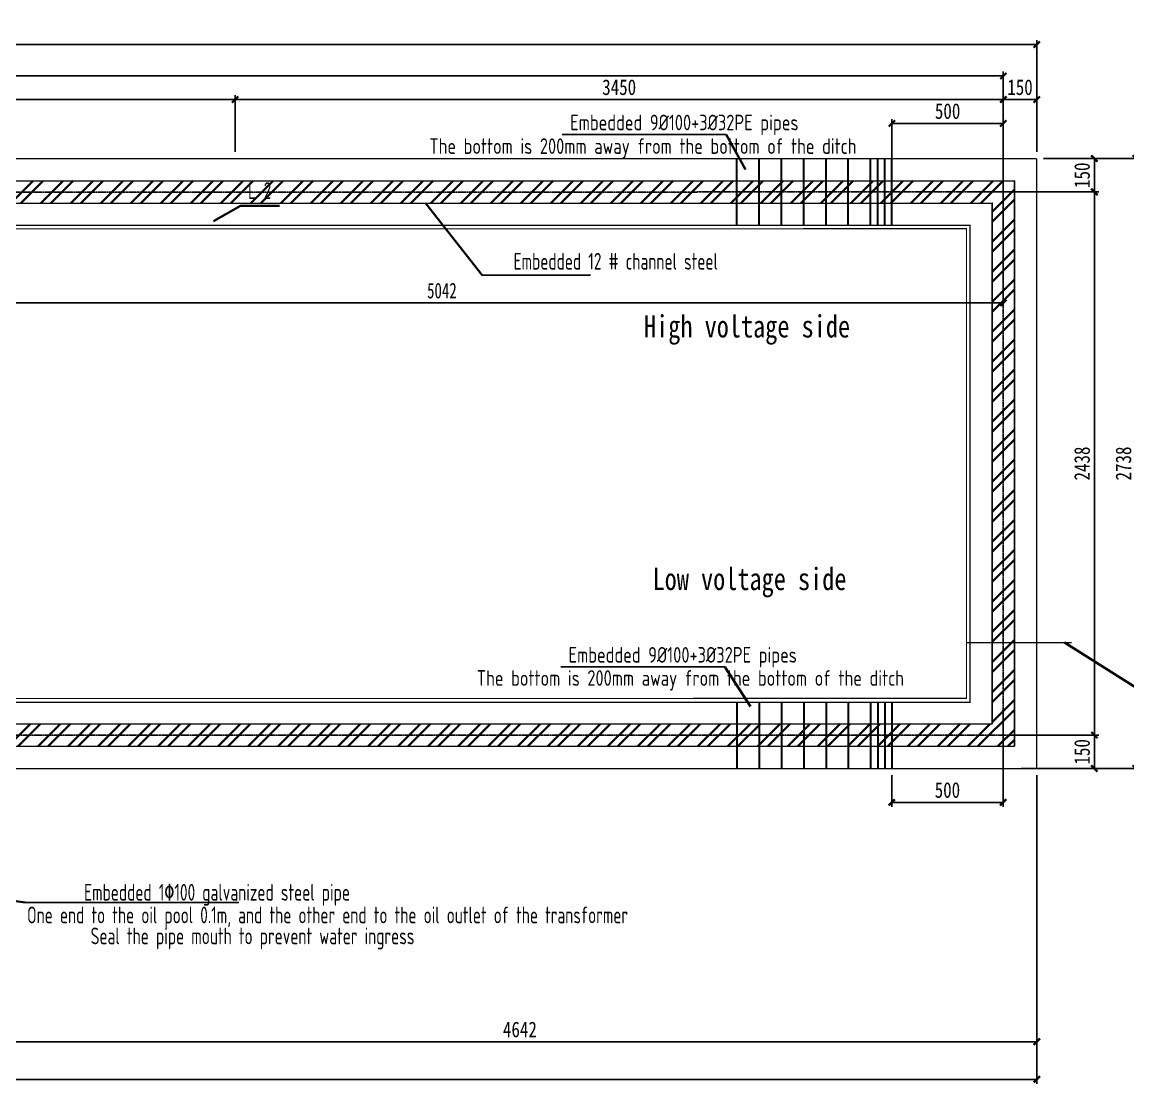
# Model space of a CAD drawing. Header units: millimetres. Extents: x 32496 to 166256, y 3504 to 23939.
# Drawn here: x 99788 to 104753, y 10532 to 15297 of the extents above; entities that cross this region are included whole.
import ezdxf

# ---------------------------------------------------------------- set-up
doc = ezdxf.new("R2010")
doc.units = ezdxf.units.MM
doc.header["$PDSIZE"] = -5
for name, pattern in [('CENTER', [50.8, 31.75, -6.35, 6.35, -6.35]), ('DASHED2', [9.525, 6.35, -3.175]), ('HIDDEN', [0.375, 0.25, -0.125])]:
    doc.linetypes.add(name, pattern=pattern)
doc.layers.get('0').update_dxf_attribs({"lineweight": 35})
doc.layers.get('Defpoints').update_dxf_attribs({"lineweight": 18})
doc.layers.add('01', color=7, linetype='Continuous', lineweight=35)
doc.layers.add('DIM_LEAD', color=3, linetype='Continuous')
doc.layers.add('PUB_TEXT', color=7, linetype='Continuous')
doc.styles.add('_TCH_DIM', font='tssdeng.shx', dxfattribs={"width": 0.7, "bigfont": 'tssdchn.shx'})
doc.styles.add('HZ5(标注-说明)', font='tssdeng.shx', dxfattribs={"width": 0.7, "bigfont": 'tssdchn.shx'})
doc.styles.add('新宋体样式', font='simsun.ttc', dxfattribs={"width": 0.8})
doc.styles.add('汉字', font='simsun.ttc', dxfattribs={"width": 0.7})
doc.dimstyles.new('1', dxfattribs={"dimscale": 20, "dimtxt": 3.5, "dimasz": 1, "dimexe": 1, "dimexo": 1.5, "dimgap": 1, "dimtad": 1, "dimdec": 0, "dimzin": 0, "dimdsep": 46, "dimtxsty": '汉字', "dimblk": 'ARCHTICK', "dimcen": 0.09, "dimclrd": 3, "dimclre": 3, "dimclrt": 256, "dimadec": 0, "dimazin": 0, "dimtfac": 1, "dimtdec": 0, "dimtix": 1, "dimtmove": 2, "dimatfit": 2, "dimfxl": 1, "dimtolj": 1, "dimtzin": 0, "dimarcsym": 0})

# ---------------------------------------------------------------- blocks, each defined once
blk = doc.blocks.new('_ArchTick')
at = {"color": 0, "linetype": 'ByBlock'}
blk.add_lwpolyline([(-0.71, -0.71, 0.5, 0.5, 0), (0.71, 0.71, 0.5, 0.5, 0)], format="xyseb", dxfattribs=at)
blk = doc.blocks.new('*D5763')
at = {"color": 3, "lineweight": -2}
for p, q in [((104193.8, 14715.3), (104193.8, 14969.9)), ((104343.8, 14949.9), (104193.8, 14949.9)), ((104343.8, 14715.3), (104343.8, 14969.9))]:
    blk.add_line(p, q, dxfattribs=at)
at = {"layer": 'Defpoints', "color": 0}
for p in [(104193.8, 14949.9), (104193.8, 14685.3), (104343.8, 14685.3)]:
    blk.add_point(p, dxfattribs=at)
at = {"color": 3, "linetype": 'ByBlock', "lineweight": -2, "xscale": 20, "yscale": 20, "zscale": 20, "rotation": 180}
blk.add_blockref('_ArchTick', (104193.8, 14949.9), dxfattribs=at)
at = {"color": 3, "linetype": 'ByBlock', "lineweight": -2, "xscale": 20, "yscale": 20, "zscale": 20}
blk.add_blockref('_ArchTick', (104343.8, 14949.9), dxfattribs=at)
at = {"insert": (104268.8, 15004.9), "char_height": 70, "attachment_point": 5, "style": '新宋体样式'}
blk.add_mtext('\\A1;150', dxfattribs=at)
blk = doc.blocks.new('*D5765')
at = {"color": 3, "lineweight": -2}
for p, q in [((104373.8, 14685.3), (104622.7, 14685.3)), ((104602.7, 14685.3), (104602.7, 14535.3)), ((104373.8, 14535.3), (104622.7, 14535.3))]:
    blk.add_line(p, q, dxfattribs=at)
at = {"layer": 'Defpoints', "color": 0}
for p in [(104343.8, 14685.3), (104343.8, 14535.3), (104602.7, 14535.3)]:
    blk.add_point(p, dxfattribs=at)
at = {"color": 3, "linetype": 'ByBlock', "lineweight": -2, "xscale": 20, "yscale": 20, "zscale": 20}
for p, rotation in [((104602.7, 14685.3), 90), ((104602.7, 14535.3), 270)]:
    blk.add_blockref('_ArchTick', p, dxfattribs=dict(at, rotation=rotation))
at = {"insert": (104547.7, 14610.3), "char_height": 70, "attachment_point": 5, "rotation": 90, "style": '新宋体样式'}
blk.add_mtext('\\A1;150', dxfattribs=at)
blk = doc.blocks.new('*D5766')
at = {"color": 3, "lineweight": -2}
for p, q in [((104058.8, 14535.1), (104622.7, 14535.1)), ((104602.7, 14535.1), (104602.7, 12097.2)), ((104223.8, 12097.2), (104622.7, 12097.2))]:
    blk.add_line(p, q, dxfattribs=at)
at = {"layer": 'Defpoints', "color": 0}
for p in [(104028.8, 14535.1), (104193.8, 12097.2), (104602.7, 12097.2)]:
    blk.add_point(p, dxfattribs=at)
at = {"color": 3, "linetype": 'ByBlock', "lineweight": -2, "xscale": 20, "yscale": 20, "zscale": 20}
for p, rotation in [((104602.7, 14535.1), 90), ((104602.7, 12097.2), 270)]:
    blk.add_blockref('_ArchTick', p, dxfattribs=dict(at, rotation=rotation))
at = {"insert": (104547.7, 13316.2), "char_height": 70, "attachment_point": 5, "rotation": 90, "style": '新宋体样式'}
blk.add_mtext('\\A1;2438', dxfattribs=at)
blk = doc.blocks.new('*D5767')
at = {"color": 3, "lineweight": -2}
for p, q in [((100743.8, 14715.3), (100743.8, 14969.9)), ((104193.8, 14949.9), (100743.8, 14949.9)), ((104193.8, 14715.3), (104193.8, 14969.9))]:
    blk.add_line(p, q, dxfattribs=at)
at = {"layer": 'Defpoints', "color": 0}
for p in [(100743.8, 14949.9), (100743.8, 14685.3), (104193.8, 14685.3)]:
    blk.add_point(p, dxfattribs=at)
at = {"color": 3, "linetype": 'ByBlock', "lineweight": -2, "xscale": 20, "yscale": 20, "zscale": 20, "rotation": 180}
blk.add_blockref('_ArchTick', (100743.8, 14949.9), dxfattribs=at)
at = {"color": 3, "linetype": 'ByBlock', "lineweight": -2, "xscale": 20, "yscale": 20, "zscale": 20}
blk.add_blockref('_ArchTick', (104193.8, 14949.9), dxfattribs=at)
at = {"insert": (102468.8, 15004.9), "char_height": 70, "attachment_point": 5, "style": '新宋体样式'}
blk.add_mtext('\\A1;3450', dxfattribs=at)
blk = doc.blocks.new('*D5781')
at = {"color": 3, "lineweight": -2}
for p, q in [((104273.8, 12097.2), (104622.7, 12097.2)), ((104602.7, 12097.2), (104602.7, 11947.3)), ((104273.8, 11947.3), (104622.7, 11947.3))]:
    blk.add_line(p, q, dxfattribs=at)
at = {"layer": 'Defpoints', "color": 0}
for p in [(104243.8, 12097.2), (104243.8, 11947.3), (104602.7, 11947.3)]:
    blk.add_point(p, dxfattribs=at)
at = {"color": 3, "linetype": 'ByBlock', "lineweight": -2, "xscale": 20, "yscale": 20, "zscale": 20}
for p, rotation in [((104602.7, 12097.2), 90), ((104602.7, 11947.3), 270)]:
    blk.add_blockref('_ArchTick', p, dxfattribs=dict(at, rotation=rotation))
at = {"insert": (104547.7, 12022.3), "char_height": 70, "attachment_point": 5, "rotation": 90, "style": '新宋体样式'}
blk.add_mtext('\\A1;150', dxfattribs=at)
blk = doc.blocks.new('*D5812')
at = {"color": 3, "lineweight": -2}
for p, q in [((92001.8, 14715.3), (92001.8, 14969.9)), ((92001.8, 14949.9), (100743.8, 14949.9)), ((100743.8, 14715.3), (100743.8, 14969.9))]:
    blk.add_line(p, q, dxfattribs=at)
at = {"layer": 'Defpoints', "color": 0}
for p in [(100743.8, 14949.9), (92001.8, 14685.3), (100743.8, 14685.3)]:
    blk.add_point(p, dxfattribs=at)
at = {"color": 3, "linetype": 'ByBlock', "lineweight": -2, "xscale": 20, "yscale": 20, "zscale": 20, "rotation": 180}
blk.add_blockref('_ArchTick', (92001.8, 14949.9), dxfattribs=at)
at = {"color": 3, "linetype": 'ByBlock', "lineweight": -2, "xscale": 20, "yscale": 20, "zscale": 20}
blk.add_blockref('_ArchTick', (100743.8, 14949.9), dxfattribs=at)
at = {"insert": (96372.8, 15004.9), "char_height": 70, "attachment_point": 5, "style": '新宋体样式'}
blk.add_mtext('\\A1;8742', dxfattribs=at)
blk = doc.blocks.new('*D5813')
at = {"color": 3, "linetype": 'Continuous', "lineweight": -2}
for p, q in [((91851.8, 14713), (91851.8, 15216.5)), ((104343.8, 15196.5), (91851.8, 15196.5)), ((104343.8, 14715.3), (104343.8, 15216.5))]:
    blk.add_line(p, q, dxfattribs=at)
at = {"layer": 'Defpoints', "color": 0}
for p in [(91851.8, 15196.5), (91851.8, 14683), (104343.8, 14685.3)]:
    blk.add_point(p, dxfattribs=at)
at = {"color": 3, "linetype": 'ByBlock', "lineweight": -2, "xscale": 20, "yscale": 20, "zscale": 20, "rotation": 180}
blk.add_blockref('_ArchTick', (91851.8, 15196.5), dxfattribs=at)
at = {"color": 3, "linetype": 'ByBlock', "lineweight": -2, "xscale": 20, "yscale": 20, "zscale": 20}
blk.add_blockref('_ArchTick', (104343.8, 15196.5), dxfattribs=at)
at = {"insert": (98097.8, 15251.5), "char_height": 70, "attachment_point": 5, "style": '新宋体样式'}
blk.add_mtext('\\A1;12492', dxfattribs=at)
blk = doc.blocks.new('*D5814')
at = {"color": 3, "linetype": 'Continuous', "lineweight": -2}
for p, q in [((103693.7, 14415.3), (103693.7, 14862.6)), ((104193.7, 14415.3), (104193.7, 14862.6)), ((103693.7, 14842.6), (104193.7, 14842.6))]:
    blk.add_line(p, q, dxfattribs=at)
at = {"layer": 'Defpoints', "color": 0}
for p in [(104193.7, 14842.6), (103693.7, 14385.3), (104193.7, 14385.3)]:
    blk.add_point(p, dxfattribs=at)
at = {"color": 3, "linetype": 'ByBlock', "lineweight": -2, "xscale": 20, "yscale": 20, "zscale": 20, "rotation": 180}
blk.add_blockref('_ArchTick', (103693.7, 14842.6), dxfattribs=at)
at = {"color": 3, "linetype": 'ByBlock', "lineweight": -2, "xscale": 20, "yscale": 20, "zscale": 20}
blk.add_blockref('_ArchTick', (104193.7, 14842.6), dxfattribs=at)
at = {"insert": (103943.7, 14897.6), "char_height": 70, "attachment_point": 5, "style": '新宋体样式'}
blk.add_mtext('\\A1;500', dxfattribs=at)
blk = doc.blocks.new('*D5815')
at = {"color": 3, "linetype": 'Continuous', "lineweight": -2}
for p, q in [((104193, 12214.5), (104193, 11775.3)), ((103692.7, 11917.3), (103692.7, 11775.3)), ((103692.7, 11795.3), (104193, 11795.3))]:
    blk.add_line(p, q, dxfattribs=at)
at = {"layer": 'Defpoints', "color": 0}
for p in [(104193, 12244.5), (103692.7, 11947.3), (104193, 11795.3)]:
    blk.add_point(p, dxfattribs=at)
at = {"color": 3, "linetype": 'ByBlock', "lineweight": -2, "xscale": 20, "yscale": 20, "zscale": 20, "rotation": 180}
blk.add_blockref('_ArchTick', (103692.7, 11795.3), dxfattribs=at)
at = {"color": 3, "linetype": 'ByBlock', "lineweight": -2, "xscale": 20, "yscale": 20, "zscale": 20}
blk.add_blockref('_ArchTick', (104193, 11795.3), dxfattribs=at)
at = {"insert": (103942.8, 11850.3), "char_height": 70, "attachment_point": 5, "style": '新宋体样式'}
blk.add_mtext('\\A1;500', dxfattribs=at)
blk = doc.blocks.new('*D5824')
at = {"color": 3, "lineweight": -2}
for p, q in [((104373.8, 14685.3), (104808.6, 14685.3)), ((104788.6, 14685.3), (104788.6, 11947.3)), ((104373.2, 11947.3), (104808.6, 11947.3))]:
    blk.add_line(p, q, dxfattribs=at)
at = {"layer": 'Defpoints', "color": 0}
for p in [(104343.8, 14685.3), (104343.2, 11947.3), (104788.6, 11947.3)]:
    blk.add_point(p, dxfattribs=at)
at = {"color": 3, "linetype": 'ByBlock', "lineweight": -2, "xscale": 20, "yscale": 20, "zscale": 20}
for p, rotation in [((104788.6, 14685.3), 90), ((104788.6, 11947.3), 270)]:
    blk.add_blockref('_ArchTick', p, dxfattribs=dict(at, rotation=rotation))
at = {"insert": (104733.6, 13316.3), "char_height": 70, "attachment_point": 5, "rotation": 90, "style": '新宋体样式'}
blk.add_mtext('\\A1;2738', dxfattribs=at)
blk = doc.blocks.new('*D5828')
at = {"color": 3, "linetype": 'Continuous', "lineweight": -2}
for p, q in [((104344.2, 11917.3), (104344.2, 10700.8)), ((99702, 10917.3), (99702, 10700.8)), ((99702, 10720.8), (104344.2, 10720.8))]:
    blk.add_line(p, q, dxfattribs=at)
at = {"layer": 'Defpoints', "color": 0}
for p in [(104344.2, 11947.3), (99702, 10947.3), (104344.2, 10720.8)]:
    blk.add_point(p, dxfattribs=at)
at = {"color": 3, "linetype": 'ByBlock', "lineweight": -2, "xscale": 20, "yscale": 20, "zscale": 20, "rotation": 180}
blk.add_blockref('_ArchTick', (99702, 10720.8), dxfattribs=at)
at = {"color": 3, "linetype": 'ByBlock', "lineweight": -2, "xscale": 20, "yscale": 20, "zscale": 20}
blk.add_blockref('_ArchTick', (104344.2, 10720.8), dxfattribs=at)
at = {"insert": (102023.1, 10775.8), "char_height": 70, "attachment_point": 5, "style": '新宋体样式'}
blk.add_mtext('\\A1;4642', dxfattribs=at)
blk = doc.blocks.new('*D5829')
at = {"color": 3, "linetype": 'Continuous', "lineweight": -2}
for p, q in [((91851.8, 10862.4), (91851.8, 10531.8)), ((104344.2, 10862.4), (104344.2, 10531.8)), ((91851.8, 10551.8), (104344.2, 10551.8))]:
    blk.add_line(p, q, dxfattribs=at)
at = {"layer": 'Defpoints', "color": 0}
for p in [(91851.8, 10892.4), (104344.2, 10892.4), (104344.2, 10551.8)]:
    blk.add_point(p, dxfattribs=at)
at = {"color": 3, "linetype": 'ByBlock', "lineweight": -2, "xscale": 20, "yscale": 20, "zscale": 20, "rotation": 180}
blk.add_blockref('_ArchTick', (91851.8, 10551.8), dxfattribs=at)
at = {"color": 3, "linetype": 'ByBlock', "lineweight": -2, "xscale": 20, "yscale": 20, "zscale": 20}
blk.add_blockref('_ArchTick', (104344.2, 10551.8), dxfattribs=at)
at = {"insert": (95406, 10606.8), "char_height": 70, "attachment_point": 5, "style": '新宋体样式'}
blk.add_mtext('\\A1;12492', dxfattribs=at)
blk = doc.blocks.new('*D5830')
at = {"color": 3, "linetype": 'Continuous', "lineweight": -2}
for p, q in [((104193.8, 14759.8), (104193.8, 14017)), ((99151.8, 14600.8), (99151.8, 14017)), ((104193.8, 14037), (99151.8, 14037))]:
    blk.add_line(p, q, dxfattribs=at)
at = {"layer": 'Defpoints', "color": 0}
for p in [(104193.8, 14789.8), (99151.8, 14630.8), (99151.8, 14037)]:
    blk.add_point(p, dxfattribs=at)
at = {"color": 3, "linetype": 'ByBlock', "lineweight": -2, "xscale": 20, "yscale": 20, "zscale": 20, "rotation": 180}
blk.add_blockref('_ArchTick', (99151.8, 14037), dxfattribs=at)
at = {"color": 3, "linetype": 'ByBlock', "lineweight": -2, "xscale": 20, "yscale": 20, "zscale": 20}
blk.add_blockref('_ArchTick', (104193.8, 14037), dxfattribs=at)
at = {"insert": (101672.8, 14092), "char_height": 70, "attachment_point": 5, "style": '汉字'}
blk.add_mtext('\\A1;5042', dxfattribs=at)
blk = doc.blocks.new('*D5831')
at = {"color": 3, "linetype": 'Continuous', "lineweight": -2}
for p, q in [((92001.8, 14789.8), (92001.8, 15075.8)), ((104193.8, 15055.8), (92001.8, 15055.8)), ((104193.8, 14789.8), (104193.8, 15075.8))]:
    blk.add_line(p, q, dxfattribs=at)
at = {"layer": 'Defpoints', "color": 0}
for p in [(92001.8, 15055.8), (92001.8, 14759.8), (104193.8, 14759.8)]:
    blk.add_point(p, dxfattribs=at)
at = {"color": 3, "linetype": 'ByBlock', "lineweight": -2, "xscale": 20, "yscale": 20, "zscale": 20, "rotation": 180}
blk.add_blockref('_ArchTick', (92001.8, 15055.8), dxfattribs=at)
at = {"color": 3, "linetype": 'ByBlock', "lineweight": -2, "xscale": 20, "yscale": 20, "zscale": 20}
blk.add_blockref('_ArchTick', (104193.8, 15055.8), dxfattribs=at)
at = {"insert": (98097.8, 15110.8), "char_height": 70, "attachment_point": 5, "style": '新宋体样式'}
blk.add_mtext('\\A1;12192', dxfattribs=at)

msp = doc.modelspace()

# ---------------------------------------------------------------- hatches: boundary and pattern name
h = msp.add_hatch()
h.set_pattern_fill('ANSI32', color=6, scale=10)
h.set_pattern_definition([(45, (63579.71, 5941.36), (-67.35192, 67.35192), []), (45, (63624.61, 5941.36), (-67.35192, 67.35192), [])])
h.paths.add_polyline_path([(104143.81, 12147.304), (104143.81, 14485.304), (92051.765, 14482.998), (92051.765, 12144.998)], flags=16)
h.paths.add_polyline_path([(104243.81, 12047.304), (104243.81, 14585.304), (91951.765, 14582.998), (91951.765, 12044.998)])

# ---------------------------------------------------------------- linework, layer by layer
at = {"color": 1, "linetype": 'CENTER', "lineweight": -3, "ltscale": 0.01}
for p, q in [((104192.9, 11947.304), (104193.81, 14885.304)), ((91651.765, 14532.998), (104543.81, 14535.304)), ((91651.765, 12094.998), (104543.81, 12097.304))]:
    msp.add_line(p, q, dxfattribs=at)
for p, q in [((103035.844, 14636.355), (102949.925, 14792.983)), ((100768.337, 14473.171), (100647.585, 14403.663)), ((100943.481, 14473.171), (100768.337, 14473.171)), ((101853.138, 14162.265), (101601.247, 14483.613)), ((104899.866, 12240.841), (104468.414, 12512.304)), ((103057.962, 12225.387), (102942.586, 12403.538)), ((99801.447, 11346.146), (96920.169, 11750.814))]:
    msp.add_line(p, q)
at = {"color": 3, "linetype": 'DASHED2', "lineweight": 30, "ltscale": 450.578225}
for p, q in [((102997.651, 14385.304), (102997.651, 14685.304)), ((103097.651, 14385.304), (103097.651, 14685.304)), ((103197.651, 14385.304), (103197.651, 14685.304)), ((103297.651, 14385.304), (103297.651, 14685.304)), ((103397.651, 14385.304), (103397.651, 14685.304)), ((103497.651, 14385.304), (103497.651, 14685.304)), ((103597.651, 14385.304), (103597.651, 14685.304)), ((103597.651, 14385.304), (103597.651, 14685.304)), ((103629.651, 14385.304), (103629.651, 14685.304)), ((103661.651, 14385.304), (103661.651, 14685.304)), ((103693.651, 14385.304), (103693.651, 14685.304)), ((102997.651, 12247.304), (102997.651, 11947.304)), ((103097.651, 12247.304), (103097.651, 11947.304)), ((103197.651, 12247.304), (103197.651, 11947.304)), ((103297.651, 12247.304), (103297.651, 11947.304)), ((103397.651, 12247.304), (103397.651, 11947.304)), ((103497.651, 12247.304), (103497.651, 11947.304)), ((103597.651, 12247.304), (103597.651, 11947.304)), ((103597.651, 12247.304), (103597.651, 11947.304)), ((103629.651, 12247.304), (103629.651, 11947.304)), ((103661.651, 12247.304), (103661.651, 11947.304)), ((103693.651, 12247.304), (103693.651, 11947.304))]:
    msp.add_line(p, q, dxfattribs=at)
at = {"color": 2, "lineweight": -3, "const_width": 6}
for points in [[(104343.81, 14685.304), (91851.765, 14685.304)], [(104343.23, 11947.304), (104343.81, 14685.304)], [(99701.943, 11947.304), (104343.23, 11947.304)]]:
    msp.add_lwpolyline(points, dxfattribs=at)
at = {"color": 6, "lineweight": -3}
for points in [[(104243.81, 12047.304), (104243.81, 14585.304), (91951.765, 14582.998), (91951.765, 12044.998)], [(104143.81, 12147.304), (104143.81, 14485.304), (92051.765, 14482.998), (92051.765, 12144.998)]]:
    msp.add_lwpolyline(points, close=True, dxfattribs=at)
at = {"color": 2, "lineweight": -3, "const_width": 6}
msp.add_lwpolyline([(104043.707, 14385.095), (92151.765, 14385.095), (92151.765, 12244.998), (104043.707, 12244.998)], close=True, dxfattribs=at)
at = {"linetype": 'HIDDEN', "lineweight": -2, "ltscale": 200, "const_width": 5}
msp.add_lwpolyline([(104028.81, 12262.304), (104028.81, 14370.304), (92166.765, 14367.998), (92166.765, 12259.998)], close=True, dxfattribs=at)
msp.add_lwpolyline([(104500.911, 12512.304), (104028.81, 12512.304)], dxfattribs=at)
at = {"layer": '01', "color": 3, "lineweight": -3}
for p, q in [((102213.518, 14792.983), (102949.925, 14792.983)), ((102206.179, 12403.538), (102942.586, 12403.538)), ((99801.447, 11346.146), (100760.347, 11346.146))]:
    msp.add_line(p, q, dxfattribs=at)
at = {"layer": 'DIM_LEAD'}
msp.add_line((101853.138, 14162.265), (102339.607, 14162.265), dxfattribs=at)

# ---------------------------------------------------------------- texts
at = {"layer": 'PUB_TEXT'}
for s, height, style, width, p in [('Embedded 9%%C100+3%%C32PE pipes', 70, '_TCH_DIM', 0.8, (102248.826, 14811.942)), ('The bottom is 200mm away from the bottom of the ditch', 70, '_TCH_DIM', 0.8, (101616.016, 14705.905)), ('Embedded 12 # channel steel', 75, 'HZ5(标注-说明)', 0.7, (101994.735, 14186.488)), ('High voltage side', 100, '新宋体样式', 0.8, (102580.406, 13882.047)), ('Low voltage side', 100, '新宋体样式', 0.8, (102618.681, 12748.163)), ('Embedded 9%%C100+3%%C32PE pipes', 70, '_TCH_DIM', 0.8, (102241.487, 12422.496)), ('The bottom is 200mm away from the bottom of the ditch', 70, '_TCH_DIM', 0.8, (101829.15, 12318.551)), ('Embedded 1\x82100 galvanized steel pipe', 75, 'HZ5(标注-说明)', 0.7, (100065.981, 11354.248)), ('One end to the oil pool 0.1m, and the other end to the oil outlet of the transformer', 75, 'HZ5(标注-说明)', 0.7, (99809.955, 11252.466)), ('Seal the pipe mouth to prevent water ingress', 75, 'HZ5(标注-说明)', 0.7, (100095.359, 11158.341))]:
    msp.add_text(s, height=height, dxfattribs=dict(at, style=style, width=width)).set_placement(p)
at = {"layer": 'PUB_TEXT', "insert": (100906.701, 14503.926), "char_height": 75, "attachment_point": 9, "style": 'HZ5(标注-说明)'}
msp.add_mtext_dynamic_manual_height_columns('L-2', width=429.43629, gutter_width=1, heights=[0], dxfattribs=at)

# ---------------------------------------------------------------- dimensions: what is measured, and where the dimension line sits
for base, p1, p2, angle, override, picture, middle in [((91851.765, 15196.54), (104343.81, 14685.304), (91851.765, 14682.998), 180, {"dimtxsty": '新宋体样式', "dimfxl": 1.25}, '*D5813', (98097.788, 15251.54)), ((100743.765, 14949.909), (104193.81, 14685.304), (100743.765, 14685.304), 180, {"dimtxsty": '新宋体样式'}, '*D5767', (102468.788, 15004.909)), ((104193.81, 14949.909), (104343.81, 14685.304), (104193.81, 14685.304), 180, {"dimtxsty": '新宋体样式'}, '*D5763', (104268.81, 15004.909)), ((104193.663, 14842.606), (103693.651, 14385.304), (104193.663, 14385.26), 180, {"dimtxsty": '新宋体样式', "dimfxl": 1.25}, '*D5814', (103943.657, 14897.606)), ((104788.598, 11947.304), (104343.81, 14685.304), (104343.23, 11947.304), 90, {"dimtxsty": '新宋体样式'}, '*D5824', (104733.598, 13316.304)), ((104602.651, 14535.304), (104343.81, 14685.304), (104343.81, 14535.304), 90, {"dimtxsty": '新宋体样式'}, '*D5765', (104547.651, 14610.304)), ((104602.651, 12097.222), (104028.81, 14535.095), (104193.81, 12097.222), 90, {"dimtxsty": '新宋体样式'}, '*D5766', (104547.651, 13316.159)), ((104192.987, 11795.313), (103692.651, 11947.304), (104192.987, 12244.547), 180, {"dimtxsty": '新宋体样式', "dimfxl": 1.25}, '*D5815', (103942.819, 11850.313)), ((104602.651, 11947.304), (104243.81, 12097.222), (104243.81, 11947.304), 90, {"dimtxsty": '新宋体样式'}, '*D5781', (104547.651, 12022.263))]:
    dim = msp.add_linear_dim(base=base, p1=p1, p2=p2, angle=angle, dimstyle='1', override=override)
    dim.commit()
    dim.dimension.update_dxf_attribs({"geometry": picture, "text_midpoint": middle})
for base, p1, p2, override, picture, middle in [((92001.765, 15055.816), (104193.81, 14759.758), (92001.765, 14759.758), {"dimtxsty": '新宋体样式', "dimfxl": 1.25}, '*D5831', (98097.788, 15110.816)), ((100743.765, 14949.909), (92001.765, 14685.304), (100743.765, 14685.304), {"dimtxsty": '新宋体样式'}, '*D5812', (96372.765, 15004.909)), ((104344.23, 10720.776), (99701.987, 10947.304), (104344.23, 11947.304), {"dimtxsty": '新宋体样式'}, '*D5828', (102023.108, 10775.776))]:
    dim = msp.add_linear_dim(base=base, p1=p1, p2=p2, dimstyle='1', override=override)
    dim.commit()
    dim.dimension.update_dxf_attribs({"geometry": picture, "text_midpoint": middle})
dim = msp.add_linear_dim(base=(99151.782, 14036.969), p1=(104193.81, 14789.758), p2=(99151.782, 14630.82), dimstyle='1')
dim.commit()
dim.dimension.update_dxf_attribs({"geometry": '*D5830', "text_midpoint": (101672.796, 14091.969)})
dim = msp.add_linear_dim(base=(104344.23, 10551.823), p1=(91851.765, 10892.372), p2=(104344.23, 10892.372), dimstyle='1', override={"dimtxsty": '新宋体样式'})
dim.commit()
dim.dimension.update_dxf_attribs({"geometry": '*D5829', "text_midpoint": (95405.998, 10606.823), "dimtype": 160})

doc.saveas('drawing.dxf')
